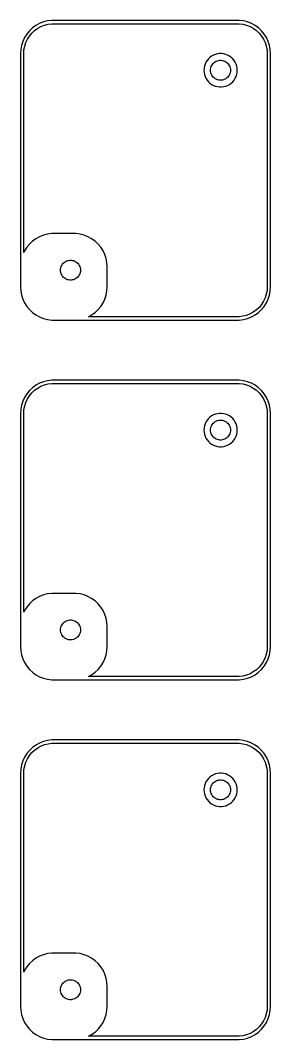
# Model space of a CAD drawing. Header units: metres. Extents: x -19 to 19, y 194 to 454.
# Drawn here: x -18.8 to 18.8, y 301.5 to 454.5 of the extents above; entities that cross this region are included whole.
import ezdxf

# ---------------------------------------------------------------- set-up
doc = ezdxf.new("R2010")
doc.units = ezdxf.units.M

msp = doc.modelspace()

# ---------------------------------------------------------------- linework, layer by layer
for p, q in [((-14.6869, 454.411), (-15.2951, 454.255)), ((-14.0639, 454.49), (-14.6869, 454.411)), ((14.0639, 454.49), (-14.0639, 454.49)), ((14.6869, 454.411), (14.0639, 454.49)), ((15.2951, 454.255), (14.6869, 454.411)), ((-17.3948, 452.923), (-17.7951, 452.439)), ((-16.9371, 453.353), (-17.3948, 452.923)), ((-17.0303, 452.58), (-16.6184, 452.967)), ((-16.4291, 453.722), (-16.9371, 453.353)), ((-16.6184, 452.967), (-16.1612, 453.299)), ((-15.8789, 454.024), (-16.4291, 453.722)), ((-16.1612, 453.299), (-15.666, 453.572)), ((-15.2951, 454.255), (-15.8789, 454.024)), ((-15.666, 453.572), (-15.1406, 453.78)), ((-15.1406, 453.78), (-14.5932, 453.92)), ((-14.5932, 453.92), (-14.0325, 453.991)), ((-14.0325, 453.991), (14.0325, 453.991)), ((14.0325, 453.991), (14.5932, 453.92)), ((14.5932, 453.92), (15.1406, 453.78)), ((15.1406, 453.78), (15.666, 453.572)), ((15.8789, 454.024), (15.2951, 454.255)), ((15.666, 453.572), (16.1612, 453.299)), ((16.4291, 453.722), (15.8789, 454.024)), ((16.1612, 453.299), (16.6184, 452.967)), ((16.9371, 453.353), (16.4291, 453.722)), ((16.6184, 452.967), (17.0303, 452.58)), ((17.3948, 452.923), (16.9371, 453.353)), ((17.7951, 452.439), (17.3948, 452.923)), ((-18.3989, 451.341), (-18.5929, 450.743)), ((-18.1315, 451.909), (-18.3989, 451.341)), ((-17.7951, 452.439), (-18.1315, 451.909)), ((-17.934, 451.157), (-17.6934, 451.668)), ((-17.6934, 451.668), (-17.3906, 452.145)), ((-17.3906, 452.145), (-17.0303, 452.58)), ((17.0303, 452.58), (17.3906, 452.145)), ((17.3906, 452.145), (17.6934, 451.668)), ((17.6934, 451.668), (17.934, 451.157)), ((18.1315, 451.909), (17.7951, 452.439)), ((18.3989, 451.341), (18.1315, 451.909)), ((18.5929, 450.743), (18.3989, 451.341)), ((-18.7106, 450.127), (-18.75, 449.5)), ((-18.5929, 450.743), (-18.7106, 450.127)), ((-18.25, 449.5), (-18.2145, 450.064)), ((-18.2145, 450.064), (-18.1086, 450.619)), ((-18.1086, 450.619), (-17.934, 451.157)), ((17.934, 451.157), (18.1086, 450.619)), ((18.1086, 450.619), (18.2145, 450.064)), ((18.2145, 450.064), (18.25, 449.5)), ((18.7106, 450.127), (18.5929, 450.743)), ((18.75, 449.5), (18.7106, 450.127)), ((-18.75, 449.5), (-18.75, 414.5)), ((-18.25, 419.657), (-18.25, 449.5)), ((9.22745, 448.469), (9.05922, 448.204)), ((9.42757, 448.711), (9.22745, 448.469)), ((9.65643, 448.926), (9.42757, 448.711)), ((9.91043, 449.111), (9.65643, 448.926)), ((10.1855, 449.262), (9.91043, 449.111)), ((10.4774, 449.378), (10.1855, 449.262)), ((10.2939, 448.156), (10.4463, 448.266)), ((10.4463, 448.266), (10.6113, 448.357)), ((10.7815, 449.456), (10.4774, 449.378)), ((10.6113, 448.357), (10.7865, 448.427)), ((11.093, 449.495), (10.7815, 449.456)), ((10.7865, 448.427), (10.9689, 448.473)), ((10.9689, 448.473), (11.1558, 448.497)), ((11.407, 449.495), (11.093, 449.495)), ((11.1558, 448.497), (11.3442, 448.497)), ((11.3442, 448.497), (11.5311, 448.473)), ((11.7184, 449.456), (11.407, 449.495)), ((11.5311, 448.473), (11.7135, 448.427)), ((11.7135, 448.427), (11.8887, 448.357)), ((12.0225, 449.378), (11.7184, 449.456)), ((11.8887, 448.357), (12.0537, 448.266)), ((12.3144, 449.262), (12.0225, 449.378)), ((12.0537, 448.266), (12.2061, 448.156)), ((12.5896, 449.111), (12.3144, 449.262)), ((12.8436, 448.926), (12.5896, 449.111)), ((13.0724, 448.711), (12.8436, 448.926)), ((13.2725, 448.469), (13.0724, 448.711)), ((13.4408, 448.204), (13.2725, 448.469)), ((18.25, 449.5), (18.25, 414.5)), ((18.75, 414.5), (18.75, 449.5)), ((8.7697, 447.313), (8.75, 447)), ((8.75, 447), (8.7697, 446.687)), ((8.82854, 447.622), (8.7697, 447.313)), ((8.92555, 447.92), (8.82854, 447.622)), ((9.05922, 448.204), (8.92555, 447.92)), ((9.75, 447), (9.76183, 447.188)), ((9.76183, 446.812), (9.75, 447)), ((9.76183, 447.188), (9.79712, 447.373)), ((9.79712, 446.627), (9.76183, 446.812)), ((9.79712, 447.373), (9.85533, 447.552)), ((9.85533, 447.552), (9.93553, 447.723)), ((9.93553, 447.723), (10.0365, 447.882)), ((10.0365, 447.882), (10.1565, 448.027)), ((10.1565, 448.027), (10.2939, 448.156)), ((12.2061, 448.156), (12.3434, 448.027)), ((12.3434, 448.027), (12.4635, 447.882)), ((12.4635, 447.882), (12.5645, 447.723)), ((12.5645, 447.723), (12.6447, 447.552)), ((12.6447, 447.552), (12.7029, 447.373)), ((12.7029, 447.373), (12.7382, 447.188)), ((12.7382, 446.812), (12.7029, 446.627)), ((12.7382, 447.188), (12.75, 447)), ((12.75, 447), (12.7382, 446.812)), ((13.5744, 447.92), (13.4408, 448.204)), ((13.6714, 447.622), (13.5744, 447.92)), ((13.7303, 447.313), (13.6714, 447.622)), ((13.75, 447), (13.7303, 447.313)), ((13.7303, 446.687), (13.75, 447)), ((8.7697, 446.687), (8.82854, 446.378)), ((8.82854, 446.378), (8.92555, 446.08)), ((8.92555, 446.08), (9.05922, 445.796)), ((9.05922, 445.796), (9.22745, 445.531)), ((9.22745, 445.531), (9.42757, 445.289)), ((9.42757, 445.289), (9.65643, 445.074)), ((9.85533, 446.448), (9.79712, 446.627)), ((9.93553, 446.277), (9.85533, 446.448)), ((10.0365, 446.118), (9.93553, 446.277)), ((10.1565, 445.973), (10.0365, 446.118)), ((10.2939, 445.844), (10.1565, 445.973)), ((10.4463, 445.734), (10.2939, 445.844)), ((10.6113, 445.643), (10.4463, 445.734)), ((10.7865, 445.573), (10.6113, 445.643)), ((10.9689, 445.527), (10.7865, 445.573)), ((11.1558, 445.503), (10.9689, 445.527)), ((11.3442, 445.503), (11.1558, 445.503)), ((11.5311, 445.527), (11.3442, 445.503)), ((11.7135, 445.573), (11.5311, 445.527)), ((11.8887, 445.643), (11.7135, 445.573)), ((12.0537, 445.734), (11.8887, 445.643)), ((12.2061, 445.844), (12.0537, 445.734)), ((12.3434, 445.973), (12.2061, 445.844)), ((12.4635, 446.118), (12.3434, 445.973)), ((12.5645, 446.277), (12.4635, 446.118)), ((12.6447, 446.448), (12.5645, 446.277)), ((12.7029, 446.627), (12.6447, 446.448)), ((12.8436, 445.074), (13.0724, 445.289)), ((13.0724, 445.289), (13.2725, 445.531)), ((13.2725, 445.531), (13.4408, 445.796)), ((13.4408, 445.796), (13.5744, 446.08)), ((13.5744, 446.08), (13.6714, 446.378)), ((13.6714, 446.378), (13.7303, 446.687)), ((9.65643, 445.074), (9.91043, 444.889)), ((9.91043, 444.889), (10.1855, 444.738)), ((10.1855, 444.738), (10.4774, 444.622)), ((10.4774, 444.622), (10.7815, 444.544)), ((10.7815, 444.544), (11.093, 444.505)), ((11.093, 444.505), (11.407, 444.505)), ((11.407, 444.505), (11.7184, 444.544)), ((11.7184, 444.544), (12.0225, 444.622)), ((12.0225, 444.622), (12.3144, 444.738)), ((12.3144, 444.738), (12.5896, 444.889)), ((12.5896, 444.889), (12.8436, 445.074)), ((-15.2951, 422.255), (-15.8789, 422.024)), ((-14.6869, 422.411), (-15.2951, 422.255)), ((-14.0639, 422.49), (-14.6869, 422.411)), ((-10.436, 422.49), (-14.0639, 422.49)), ((-9.81308, 422.411), (-10.436, 422.49)), ((-9.20491, 422.255), (-9.81308, 422.411)), ((-8.62109, 422.024), (-9.20491, 422.255)), ((-17.3948, 420.923), (-17.7951, 420.439)), ((-16.9371, 421.353), (-17.3948, 420.923)), ((-16.4291, 421.722), (-16.9371, 421.353)), ((-15.8789, 422.024), (-16.4291, 421.722)), ((-8.07086, 421.722), (-8.62109, 422.024)), ((-7.56287, 421.353), (-8.07086, 421.722)), ((-7.10515, 420.923), (-7.56287, 421.353)), ((-6.70491, 420.439), (-7.10515, 420.923)), ((-18.1315, 419.909), (-18.25, 419.657)), ((-17.7951, 420.439), (-18.1315, 419.909)), ((-6.36845, 419.909), (-6.70491, 420.439)), ((-6.1011, 419.341), (-6.36845, 419.909)), ((-5.90707, 418.743), (-6.1011, 419.341)), ((-12.6447, 417.552), (-12.5645, 417.723)), ((-12.5645, 417.723), (-12.4635, 417.882)), ((-12.4635, 417.882), (-12.3434, 418.027)), ((-12.3434, 418.027), (-12.2061, 418.156)), ((-12.2061, 418.156), (-12.0537, 418.266)), ((-12.0537, 418.266), (-11.8887, 418.357)), ((-11.8887, 418.357), (-11.7135, 418.427)), ((-11.7135, 418.427), (-11.5311, 418.473)), ((-11.5311, 418.473), (-11.3442, 418.497)), ((-11.3442, 418.497), (-11.1558, 418.497)), ((-11.1558, 418.497), (-10.9689, 418.473)), ((-10.9689, 418.473), (-10.7865, 418.427)), ((-10.7865, 418.427), (-10.6113, 418.357)), ((-10.6113, 418.357), (-10.4463, 418.266)), ((-10.4463, 418.266), (-10.2939, 418.156)), ((-10.2939, 418.156), (-10.1565, 418.027)), ((-10.1565, 418.027), (-10.0365, 417.882)), ((-10.0365, 417.882), (-9.93553, 417.723)), ((-9.93553, 417.723), (-9.85533, 417.552)), ((-5.78941, 418.127), (-5.90707, 418.743)), ((-5.75, 417.5), (-5.78941, 418.127)), ((-12.75, 417), (-12.7382, 417.188)), ((-12.7382, 416.812), (-12.75, 417)), ((-12.7382, 417.188), (-12.7029, 417.373)), ((-12.7029, 416.627), (-12.7382, 416.812)), ((-12.7029, 417.373), (-12.6447, 417.552)), ((-12.6447, 416.448), (-12.7029, 416.627)), ((-12.5645, 416.277), (-12.6447, 416.448)), ((-12.4635, 416.118), (-12.5645, 416.277)), ((-12.3434, 415.973), (-12.4635, 416.118)), ((-10.0365, 416.118), (-10.1565, 415.973)), ((-9.93553, 416.277), (-10.0365, 416.118)), ((-9.85533, 416.448), (-9.93553, 416.277)), ((-9.85533, 417.552), (-9.79712, 417.373)), ((-9.79712, 416.627), (-9.85533, 416.448)), ((-9.79712, 417.373), (-9.76183, 417.188)), ((-9.76183, 416.812), (-9.79712, 416.627)), ((-9.76183, 417.188), (-9.75, 417)), ((-9.75, 417), (-9.76183, 416.812)), ((-5.75, 414.5), (-5.75, 417.5)), ((-12.2061, 415.844), (-12.3434, 415.973)), ((-12.0537, 415.734), (-12.2061, 415.844)), ((-11.8887, 415.643), (-12.0537, 415.734)), ((-11.7135, 415.573), (-11.8887, 415.643)), ((-11.5311, 415.527), (-11.7135, 415.573)), ((-11.3442, 415.503), (-11.5311, 415.527)), ((-11.1558, 415.503), (-11.3442, 415.503)), ((-10.9689, 415.527), (-11.1558, 415.503)), ((-10.7865, 415.573), (-10.9689, 415.527)), ((-10.6113, 415.643), (-10.7865, 415.573)), ((-10.4463, 415.734), (-10.6113, 415.643)), ((-10.2939, 415.844), (-10.4463, 415.734)), ((-10.1565, 415.973), (-10.2939, 415.844)), ((-18.75, 414.5), (-18.7106, 413.873)), ((-18.7106, 413.873), (-18.5929, 413.257)), ((-18.5929, 413.257), (-18.3989, 412.659)), ((-6.1011, 412.659), (-5.90707, 413.257)), ((-5.90707, 413.257), (-5.78941, 413.873)), ((-5.78941, 413.873), (-5.75, 414.5)), ((18.1086, 413.381), (17.934, 412.843)), ((18.2145, 413.936), (18.1086, 413.381)), ((18.25, 414.5), (18.2145, 413.936)), ((18.3989, 412.659), (18.5929, 413.257)), ((18.5929, 413.257), (18.7106, 413.873)), ((18.7106, 413.873), (18.75, 414.5)), ((-18.3989, 412.659), (-18.1315, 412.091)), ((-18.1315, 412.091), (-17.7951, 411.561)), ((-17.7951, 411.561), (-17.3948, 411.077)), ((-7.10515, 411.077), (-6.70491, 411.561)), ((-6.70491, 411.561), (-6.36845, 412.091)), ((-6.36845, 412.091), (-6.1011, 412.659)), ((17.3906, 411.855), (17.0303, 411.42)), ((17.6934, 412.332), (17.3906, 411.855)), ((17.3948, 411.077), (17.7951, 411.561)), ((17.934, 412.843), (17.6934, 412.332)), ((17.7951, 411.561), (18.1315, 412.091)), ((18.1315, 412.091), (18.3989, 412.659)), ((-17.3948, 411.077), (-16.9371, 410.647)), ((-16.9371, 410.647), (-16.4291, 410.278)), ((-16.4291, 410.278), (-15.8789, 409.976)), ((-8.56104, 410.009), (-8.07086, 410.278)), ((14.0325, 410.009), (-8.56104, 410.009)), ((-8.07086, 410.278), (-7.56287, 410.647)), ((-7.56287, 410.647), (-7.10515, 411.077)), ((14.5932, 410.08), (14.0325, 410.009)), ((15.1406, 410.22), (14.5932, 410.08)), ((15.666, 410.428), (15.1406, 410.22)), ((16.1612, 410.701), (15.666, 410.428)), ((15.8789, 409.976), (16.4291, 410.278)), ((16.6184, 411.033), (16.1612, 410.701)), ((16.4291, 410.278), (16.9371, 410.647)), ((17.0303, 411.42), (16.6184, 411.033)), ((16.9371, 410.647), (17.3948, 411.077)), ((-15.8789, 409.976), (-15.2951, 409.745)), ((-15.2951, 409.745), (-14.6869, 409.589)), ((-14.6869, 409.589), (-14.0639, 409.51)), ((-14.0639, 409.51), (14.0639, 409.51)), ((14.0639, 409.51), (14.6869, 409.589)), ((14.6869, 409.589), (15.2951, 409.745)), ((15.2951, 409.745), (15.8789, 409.976)), ((-16.9371, 399.353), (-17.3948, 398.923)), ((-16.4291, 399.722), (-16.9371, 399.353)), ((-16.6184, 398.967), (-16.1612, 399.299)), ((-15.8789, 400.024), (-16.4291, 399.722)), ((-16.1612, 399.299), (-15.666, 399.572)), ((-15.2951, 400.255), (-15.8789, 400.024)), ((-15.666, 399.572), (-15.1406, 399.78)), ((-14.6869, 400.411), (-15.2951, 400.255)), ((-15.1406, 399.78), (-14.5932, 399.92)), ((-14.0639, 400.49), (-14.6869, 400.411)), ((-14.5932, 399.92), (-14.0325, 399.991)), ((14.0639, 400.49), (-14.0639, 400.49)), ((-14.0325, 399.991), (14.0325, 399.991)), ((14.0325, 399.991), (14.5932, 399.92)), ((14.6869, 400.411), (14.0639, 400.49)), ((14.5932, 399.92), (15.1406, 399.78)), ((15.2951, 400.255), (14.6869, 400.411)), ((15.1406, 399.78), (15.666, 399.572)), ((15.8789, 400.024), (15.2951, 400.255)), ((15.666, 399.572), (16.1612, 399.299)), ((16.4291, 399.722), (15.8789, 400.024)), ((16.1612, 399.299), (16.6184, 398.967)), ((16.9371, 399.353), (16.4291, 399.722)), ((17.3948, 398.923), (16.9371, 399.353)), ((-18.1315, 397.909), (-18.3989, 397.341)), ((-17.7951, 398.439), (-18.1315, 397.909)), ((-17.3948, 398.923), (-17.7951, 398.439)), ((-17.6934, 397.668), (-17.3906, 398.145)), ((-17.3906, 398.145), (-17.0303, 398.58)), ((-17.0303, 398.58), (-16.6184, 398.967)), ((16.6184, 398.967), (17.0303, 398.58)), ((17.0303, 398.58), (17.3906, 398.145)), ((17.3906, 398.145), (17.6934, 397.668)), ((17.7951, 398.439), (17.3948, 398.923)), ((18.1315, 397.909), (17.7951, 398.439)), ((18.3989, 397.341), (18.1315, 397.909)), ((-18.5929, 396.743), (-18.7106, 396.127)), ((-18.3989, 397.341), (-18.5929, 396.743)), ((-18.2145, 396.064), (-18.1086, 396.619)), ((-18.1086, 396.619), (-17.934, 397.157)), ((-17.934, 397.157), (-17.6934, 397.668)), ((17.6934, 397.668), (17.934, 397.157)), ((17.934, 397.157), (18.1086, 396.619)), ((18.1086, 396.619), (18.2145, 396.064)), ((18.5929, 396.743), (18.3989, 397.341)), ((18.7106, 396.127), (18.5929, 396.743)), ((-18.7106, 396.127), (-18.75, 395.5)), ((-18.75, 395.5), (-18.75, 360.5)), ((-18.25, 395.5), (-18.2145, 396.064)), ((-18.25, 365.657), (-18.25, 395.5)), ((9.42757, 394.711), (9.22745, 394.469)), ((9.65643, 394.926), (9.42757, 394.711)), ((9.91043, 395.111), (9.65643, 394.926)), ((10.1855, 395.262), (9.91043, 395.111)), ((10.4774, 395.378), (10.1855, 395.262)), ((10.7815, 395.456), (10.4774, 395.378)), ((11.093, 395.495), (10.7815, 395.456)), ((11.407, 395.495), (11.093, 395.495)), ((11.7184, 395.456), (11.407, 395.495)), ((12.0225, 395.378), (11.7184, 395.456)), ((12.3144, 395.262), (12.0225, 395.378)), ((12.5896, 395.111), (12.3144, 395.262)), ((12.8436, 394.926), (12.5896, 395.111)), ((13.0724, 394.711), (12.8436, 394.926)), ((13.2725, 394.469), (13.0724, 394.711)), ((18.2145, 396.064), (18.25, 395.5)), ((18.25, 395.5), (18.25, 360.5)), ((18.75, 395.5), (18.7106, 396.127)), ((18.75, 360.5), (18.75, 395.5)), ((8.7697, 393.313), (8.75, 393)), ((8.82854, 393.622), (8.7697, 393.313)), ((8.92555, 393.92), (8.82854, 393.622)), ((9.05922, 394.204), (8.92555, 393.92)), ((9.22745, 394.469), (9.05922, 394.204)), ((9.75, 393), (9.76183, 393.188)), ((9.76183, 393.188), (9.79712, 393.373)), ((9.79712, 393.373), (9.85533, 393.552)), ((9.85533, 393.552), (9.93553, 393.723)), ((9.93553, 393.723), (10.0365, 393.882)), ((10.0365, 393.882), (10.1565, 394.027)), ((10.1565, 394.027), (10.2939, 394.156)), ((10.2939, 394.156), (10.4463, 394.266)), ((10.4463, 394.266), (10.6113, 394.357)), ((10.6113, 394.357), (10.7865, 394.427)), ((10.7865, 394.427), (10.9689, 394.473)), ((10.9689, 394.473), (11.1558, 394.497)), ((11.1558, 394.497), (11.3442, 394.497)), ((11.3442, 394.497), (11.5311, 394.473)), ((11.5311, 394.473), (11.7135, 394.427)), ((11.7135, 394.427), (11.8887, 394.357)), ((11.8887, 394.357), (12.0537, 394.266)), ((12.0537, 394.266), (12.2061, 394.156)), ((12.2061, 394.156), (12.3434, 394.027)), ((12.3434, 394.027), (12.4635, 393.882)), ((12.4635, 393.882), (12.5645, 393.723)), ((12.5645, 393.723), (12.6447, 393.552)), ((12.6447, 393.552), (12.7029, 393.373)), ((12.7029, 393.373), (12.7382, 393.188)), ((12.7382, 393.188), (12.75, 393)), ((13.4408, 394.204), (13.2725, 394.469)), ((13.5744, 393.92), (13.4408, 394.204)), ((13.6714, 393.622), (13.5744, 393.92)), ((13.7303, 393.313), (13.6714, 393.622)), ((13.75, 393), (13.7303, 393.313)), ((8.75, 393), (8.7697, 392.687)), ((8.7697, 392.687), (8.82854, 392.378)), ((8.82854, 392.378), (8.92555, 392.08)), ((8.92555, 392.08), (9.05922, 391.796)), ((9.05922, 391.796), (9.22745, 391.531)), ((9.76183, 392.812), (9.75, 393)), ((9.79712, 392.627), (9.76183, 392.812)), ((9.85533, 392.448), (9.79712, 392.627)), ((9.93553, 392.277), (9.85533, 392.448)), ((10.0365, 392.118), (9.93553, 392.277)), ((10.1565, 391.973), (10.0365, 392.118)), ((10.2939, 391.844), (10.1565, 391.973)), ((10.4463, 391.734), (10.2939, 391.844)), ((10.6113, 391.643), (10.4463, 391.734)), ((10.7865, 391.573), (10.6113, 391.643)), ((11.8887, 391.643), (11.7135, 391.573)), ((12.0537, 391.734), (11.8887, 391.643)), ((12.2061, 391.844), (12.0537, 391.734)), ((12.3434, 391.973), (12.2061, 391.844)), ((12.4635, 392.118), (12.3434, 391.973)), ((12.5645, 392.277), (12.4635, 392.118)), ((12.6447, 392.448), (12.5645, 392.277)), ((12.7029, 392.627), (12.6447, 392.448)), ((12.7382, 392.812), (12.7029, 392.627)), ((12.75, 393), (12.7382, 392.812)), ((13.2725, 391.531), (13.4408, 391.796)), ((13.4408, 391.796), (13.5744, 392.08)), ((13.5744, 392.08), (13.6714, 392.378)), ((13.6714, 392.378), (13.7303, 392.687)), ((13.7303, 392.687), (13.75, 393)), ((9.22745, 391.531), (9.42757, 391.289)), ((9.42757, 391.289), (9.65643, 391.074)), ((9.65643, 391.074), (9.91043, 390.889)), ((9.91043, 390.889), (10.1855, 390.738)), ((10.1855, 390.738), (10.4774, 390.622)), ((10.4774, 390.622), (10.7815, 390.544)), ((10.7815, 390.544), (11.093, 390.505)), ((10.9689, 391.527), (10.7865, 391.573)), ((11.1558, 391.503), (10.9689, 391.527)), ((11.093, 390.505), (11.407, 390.505)), ((11.3442, 391.503), (11.1558, 391.503)), ((11.5311, 391.527), (11.3442, 391.503)), ((11.407, 390.505), (11.7184, 390.544)), ((11.7135, 391.573), (11.5311, 391.527)), ((11.7184, 390.544), (12.0225, 390.622)), ((12.0225, 390.622), (12.3144, 390.738)), ((12.3144, 390.738), (12.5896, 390.889)), ((12.5896, 390.889), (12.8436, 391.074)), ((12.8436, 391.074), (13.0724, 391.289)), ((13.0724, 391.289), (13.2725, 391.531)), ((-16.9371, 367.353), (-17.3948, 366.923)), ((-16.4291, 367.722), (-16.9371, 367.353)), ((-15.8789, 368.024), (-16.4291, 367.722)), ((-15.2951, 368.255), (-15.8789, 368.024)), ((-14.6869, 368.411), (-15.2951, 368.255)), ((-14.0639, 368.49), (-14.6869, 368.411)), ((-10.436, 368.49), (-14.0639, 368.49)), ((-9.81308, 368.411), (-10.436, 368.49)), ((-9.20491, 368.255), (-9.81308, 368.411)), ((-8.62109, 368.024), (-9.20491, 368.255)), ((-8.07086, 367.722), (-8.62109, 368.024)), ((-7.56287, 367.353), (-8.07086, 367.722)), ((-7.10515, 366.923), (-7.56287, 367.353)), ((-18.1315, 365.909), (-18.25, 365.657)), ((-17.7951, 366.439), (-18.1315, 365.909)), ((-17.3948, 366.923), (-17.7951, 366.439)), ((-6.70491, 366.439), (-7.10515, 366.923)), ((-6.36845, 365.909), (-6.70491, 366.439)), ((-6.1011, 365.341), (-6.36845, 365.909)), ((-12.3434, 364.027), (-12.2061, 364.156)), ((-12.2061, 364.156), (-12.0537, 364.266)), ((-12.0537, 364.266), (-11.8887, 364.357)), ((-11.8887, 364.357), (-11.7135, 364.427)), ((-11.7135, 364.427), (-11.5311, 364.473)), ((-11.5311, 364.473), (-11.3442, 364.497)), ((-11.3442, 364.497), (-11.1558, 364.497)), ((-11.1558, 364.497), (-10.9689, 364.473)), ((-10.9689, 364.473), (-10.7865, 364.427)), ((-10.7865, 364.427), (-10.6113, 364.357)), ((-10.6113, 364.357), (-10.4463, 364.266)), ((-10.4463, 364.266), (-10.2939, 364.156)), ((-10.2939, 364.156), (-10.1565, 364.027)), ((-5.90707, 364.743), (-6.1011, 365.341)), ((-5.78941, 364.127), (-5.90707, 364.743)), ((-5.75, 363.5), (-5.78941, 364.127)), ((-12.75, 363), (-12.7382, 363.188)), ((-12.7382, 362.812), (-12.75, 363)), ((-12.7382, 363.188), (-12.7029, 363.373)), ((-12.7029, 362.627), (-12.7382, 362.812)), ((-12.7029, 363.373), (-12.6447, 363.552)), ((-12.6447, 362.448), (-12.7029, 362.627)), ((-12.6447, 363.552), (-12.5645, 363.723)), ((-12.5645, 363.723), (-12.4635, 363.882)), ((-12.4635, 363.882), (-12.3434, 364.027)), ((-10.1565, 364.027), (-10.0365, 363.882)), ((-10.0365, 363.882), (-9.93553, 363.723)), ((-9.93553, 363.723), (-9.85533, 363.552)), ((-9.85533, 363.552), (-9.79712, 363.373)), ((-9.79712, 362.627), (-9.85533, 362.448)), ((-9.79712, 363.373), (-9.76183, 363.188)), ((-9.76183, 362.812), (-9.79712, 362.627)), ((-9.76183, 363.188), (-9.75, 363)), ((-9.75, 363), (-9.76183, 362.812)), ((-5.75, 360.5), (-5.75, 363.5)), ((-12.5645, 362.277), (-12.6447, 362.448)), ((-12.4635, 362.118), (-12.5645, 362.277)), ((-12.3434, 361.973), (-12.4635, 362.118)), ((-12.2061, 361.844), (-12.3434, 361.973)), ((-12.0537, 361.734), (-12.2061, 361.844)), ((-11.8887, 361.643), (-12.0537, 361.734)), ((-11.7135, 361.573), (-11.8887, 361.643)), ((-11.5311, 361.527), (-11.7135, 361.573)), ((-11.3442, 361.503), (-11.5311, 361.527)), ((-11.1558, 361.503), (-11.3442, 361.503)), ((-10.9689, 361.527), (-11.1558, 361.503)), ((-10.7865, 361.573), (-10.9689, 361.527)), ((-10.6113, 361.643), (-10.7865, 361.573)), ((-10.4463, 361.734), (-10.6113, 361.643)), ((-10.2939, 361.844), (-10.4463, 361.734)), ((-10.1565, 361.973), (-10.2939, 361.844)), ((-10.0365, 362.118), (-10.1565, 361.973)), ((-9.93553, 362.277), (-10.0365, 362.118)), ((-9.85533, 362.448), (-9.93553, 362.277)), ((-18.75, 360.5), (-18.7106, 359.873)), ((-18.7106, 359.873), (-18.5929, 359.257)), ((-5.90707, 359.257), (-5.78941, 359.873)), ((-5.78941, 359.873), (-5.75, 360.5)), ((18.2145, 359.936), (18.1086, 359.381)), ((18.25, 360.5), (18.2145, 359.936)), ((18.5929, 359.257), (18.7106, 359.873)), ((18.7106, 359.873), (18.75, 360.5)), ((-18.5929, 359.257), (-18.3989, 358.659)), ((-18.3989, 358.659), (-18.1315, 358.091)), ((-18.1315, 358.091), (-17.7951, 357.561)), ((-6.70491, 357.561), (-6.36845, 358.091)), ((-6.36845, 358.091), (-6.1011, 358.659)), ((-6.1011, 358.659), (-5.90707, 359.257)), ((17.6934, 358.332), (17.3906, 357.855)), ((17.934, 358.843), (17.6934, 358.332)), ((17.7951, 357.561), (18.1315, 358.091)), ((18.1086, 359.381), (17.934, 358.843)), ((18.1315, 358.091), (18.3989, 358.659)), ((18.3989, 358.659), (18.5929, 359.257)), ((-17.7951, 357.561), (-17.3948, 357.077)), ((-17.3948, 357.077), (-16.9371, 356.647)), ((-16.9371, 356.647), (-16.4291, 356.278)), ((-8.07086, 356.278), (-7.56287, 356.647)), ((-7.56287, 356.647), (-7.10515, 357.077)), ((-7.10515, 357.077), (-6.70491, 357.561)), ((16.1612, 356.701), (15.666, 356.428)), ((16.6184, 357.033), (16.1612, 356.701)), ((16.4291, 356.278), (16.9371, 356.647)), ((17.0303, 357.42), (16.6184, 357.033)), ((16.9371, 356.647), (17.3948, 357.077)), ((17.3906, 357.855), (17.0303, 357.42)), ((17.3948, 357.077), (17.7951, 357.561)), ((-16.4291, 356.278), (-15.8789, 355.976)), ((-15.8789, 355.976), (-15.2951, 355.745)), ((-15.2951, 355.745), (-14.6869, 355.589)), ((-14.6869, 355.589), (-14.0639, 355.51)), ((-14.0639, 355.51), (14.0639, 355.51)), ((-8.56104, 356.009), (-8.07086, 356.278)), ((14.0325, 356.009), (-8.56104, 356.009)), ((14.5932, 356.08), (14.0325, 356.009)), ((14.0639, 355.51), (14.6869, 355.589)), ((15.1406, 356.22), (14.5932, 356.08)), ((14.6869, 355.589), (15.2951, 355.745)), ((15.666, 356.428), (15.1406, 356.22)), ((15.2951, 355.745), (15.8789, 355.976)), ((15.8789, 355.976), (16.4291, 356.278)), ((-15.8789, 346.024), (-16.4291, 345.722)), ((-15.2951, 346.255), (-15.8789, 346.024)), ((-15.666, 345.572), (-15.1406, 345.78)), ((-14.6869, 346.411), (-15.2951, 346.255)), ((-15.1406, 345.78), (-14.5932, 345.92)), ((-14.0639, 346.49), (-14.6869, 346.411)), ((-14.5932, 345.92), (-14.0325, 345.991)), ((14.0639, 346.49), (-14.0639, 346.49)), ((-14.0325, 345.991), (14.0325, 345.991)), ((14.0325, 345.991), (14.5932, 345.92)), ((14.6869, 346.411), (14.0639, 346.49)), ((14.5932, 345.92), (15.1406, 345.78)), ((15.2951, 346.255), (14.6869, 346.411)), ((15.1406, 345.78), (15.666, 345.572)), ((15.8789, 346.024), (15.2951, 346.255)), ((16.4291, 345.722), (15.8789, 346.024)), ((-17.7951, 344.439), (-18.1315, 343.909)), ((-17.3948, 344.923), (-17.7951, 344.439)), ((-16.9371, 345.353), (-17.3948, 344.923)), ((-17.3906, 344.145), (-17.0303, 344.58)), ((-17.0303, 344.58), (-16.6184, 344.967)), ((-16.4291, 345.722), (-16.9371, 345.353)), ((-16.6184, 344.967), (-16.1612, 345.299)), ((-16.1612, 345.299), (-15.666, 345.572)), ((15.666, 345.572), (16.1612, 345.299)), ((16.1612, 345.299), (16.6184, 344.967)), ((16.9371, 345.353), (16.4291, 345.722)), ((16.6184, 344.967), (17.0303, 344.58)), ((17.3948, 344.923), (16.9371, 345.353)), ((17.0303, 344.58), (17.3906, 344.145)), ((17.7951, 344.439), (17.3948, 344.923)), ((18.1315, 343.909), (17.7951, 344.439)), ((-18.5929, 342.743), (-18.7106, 342.127)), ((-18.3989, 343.341), (-18.5929, 342.743)), ((-18.1315, 343.909), (-18.3989, 343.341)), ((-18.1086, 342.619), (-17.934, 343.157)), ((-17.934, 343.157), (-17.6934, 343.668)), ((-17.6934, 343.668), (-17.3906, 344.145)), ((17.3906, 344.145), (17.6934, 343.668)), ((17.6934, 343.668), (17.934, 343.157)), ((17.934, 343.157), (18.1086, 342.619)), ((18.3989, 343.341), (18.1315, 343.909)), ((18.5929, 342.743), (18.3989, 343.341)), ((18.7106, 342.127), (18.5929, 342.743)), ((-18.7106, 342.127), (-18.75, 341.5)), ((-18.75, 341.5), (-18.75, 306.5)), ((-18.25, 341.5), (-18.2145, 342.064)), ((-18.25, 311.657), (-18.25, 341.5)), ((-18.2145, 342.064), (-18.1086, 342.619)), ((10.1855, 341.262), (9.91043, 341.111)), ((10.4774, 341.378), (10.1855, 341.262)), ((10.7815, 341.456), (10.4774, 341.378)), ((11.093, 341.495), (10.7815, 341.456)), ((11.407, 341.495), (11.093, 341.495)), ((11.7184, 341.456), (11.407, 341.495)), ((12.0225, 341.378), (11.7184, 341.456)), ((12.3144, 341.262), (12.0225, 341.378)), ((12.5896, 341.111), (12.3144, 341.262)), ((18.1086, 342.619), (18.2145, 342.064)), ((18.2145, 342.064), (18.25, 341.5)), ((18.25, 341.5), (18.25, 306.5)), ((18.75, 341.5), (18.7106, 342.127)), ((18.75, 306.5), (18.75, 341.5)), ((8.82854, 339.622), (8.7697, 339.313)), ((8.92555, 339.92), (8.82854, 339.622)), ((9.05922, 340.204), (8.92555, 339.92)), ((9.22745, 340.469), (9.05922, 340.204)), ((9.42757, 340.711), (9.22745, 340.469)), ((9.65643, 340.926), (9.42757, 340.711)), ((9.91043, 341.111), (9.65643, 340.926)), ((9.85533, 339.552), (9.93553, 339.723)), ((9.93553, 339.723), (10.0365, 339.882)), ((10.0365, 339.882), (10.1565, 340.027)), ((10.1565, 340.027), (10.2939, 340.156)), ((10.2939, 340.156), (10.4463, 340.266)), ((10.4463, 340.266), (10.6113, 340.357)), ((10.6113, 340.357), (10.7865, 340.427)), ((10.7865, 340.427), (10.9689, 340.473)), ((10.9689, 340.473), (11.1558, 340.497)), ((11.1558, 340.497), (11.3442, 340.497)), ((11.3442, 340.497), (11.5311, 340.473)), ((11.5311, 340.473), (11.7135, 340.427)), ((11.7135, 340.427), (11.8887, 340.357)), ((11.8887, 340.357), (12.0537, 340.266)), ((12.0537, 340.266), (12.2061, 340.156)), ((12.2061, 340.156), (12.3434, 340.027)), ((12.3434, 340.027), (12.4635, 339.882)), ((12.4635, 339.882), (12.5645, 339.723)), ((12.5645, 339.723), (12.6447, 339.552)), ((12.8436, 340.926), (12.5896, 341.111)), ((13.0724, 340.711), (12.8436, 340.926)), ((13.2725, 340.469), (13.0724, 340.711)), ((13.4408, 340.204), (13.2725, 340.469)), ((13.5744, 339.92), (13.4408, 340.204)), ((13.6714, 339.622), (13.5744, 339.92)), ((13.7303, 339.313), (13.6714, 339.622)), ((8.7697, 339.313), (8.75, 339)), ((8.75, 339), (8.7697, 338.687)), ((8.7697, 338.687), (8.82854, 338.378)), ((8.82854, 338.378), (8.92555, 338.08)), ((9.75, 339), (9.76183, 339.188)), ((9.76183, 338.812), (9.75, 339)), ((9.76183, 339.188), (9.79712, 339.373)), ((9.79712, 338.627), (9.76183, 338.812)), ((9.79712, 339.373), (9.85533, 339.552)), ((9.85533, 338.448), (9.79712, 338.627)), ((9.93553, 338.277), (9.85533, 338.448)), ((10.0365, 338.118), (9.93553, 338.277)), ((10.1565, 337.973), (10.0365, 338.118)), ((12.4635, 338.118), (12.3434, 337.973)), ((12.5645, 338.277), (12.4635, 338.118)), ((12.6447, 338.448), (12.5645, 338.277)), ((12.6447, 339.552), (12.7029, 339.373)), ((12.7029, 338.627), (12.6447, 338.448)), ((12.7029, 339.373), (12.7382, 339.188)), ((12.7382, 338.812), (12.7029, 338.627)), ((12.7382, 339.188), (12.75, 339)), ((12.75, 339), (12.7382, 338.812)), ((13.5744, 338.08), (13.6714, 338.378)), ((13.6714, 338.378), (13.7303, 338.687)), ((13.75, 339), (13.7303, 339.313)), ((13.7303, 338.687), (13.75, 339)), ((8.92555, 338.08), (9.05922, 337.796)), ((9.05922, 337.796), (9.22745, 337.531)), ((9.22745, 337.531), (9.42757, 337.289)), ((9.42757, 337.289), (9.65643, 337.074)), ((9.65643, 337.074), (9.91043, 336.889)), ((9.91043, 336.889), (10.1855, 336.738)), ((10.2939, 337.844), (10.1565, 337.973)), ((10.1855, 336.738), (10.4774, 336.622)), ((10.4463, 337.734), (10.2939, 337.844)), ((10.6113, 337.643), (10.4463, 337.734)), ((10.4774, 336.622), (10.7815, 336.544)), ((10.7865, 337.573), (10.6113, 337.643)), ((10.9689, 337.527), (10.7865, 337.573)), ((11.1558, 337.503), (10.9689, 337.527)), ((11.3442, 337.503), (11.1558, 337.503)), ((11.5311, 337.527), (11.3442, 337.503)), ((11.7135, 337.573), (11.5311, 337.527)), ((11.8887, 337.643), (11.7135, 337.573)), ((11.7184, 336.544), (12.0225, 336.622)), ((12.0537, 337.734), (11.8887, 337.643)), ((12.0225, 336.622), (12.3144, 336.738)), ((12.2061, 337.844), (12.0537, 337.734)), ((12.3434, 337.973), (12.2061, 337.844)), ((12.3144, 336.738), (12.5896, 336.889)), ((12.5896, 336.889), (12.8436, 337.074)), ((12.8436, 337.074), (13.0724, 337.289)), ((13.0724, 337.289), (13.2725, 337.531)), ((13.2725, 337.531), (13.4408, 337.796)), ((13.4408, 337.796), (13.5744, 338.08)), ((10.7815, 336.544), (11.093, 336.505)), ((11.093, 336.505), (11.407, 336.505)), ((11.407, 336.505), (11.7184, 336.544)), ((-16.4291, 313.722), (-16.9371, 313.353)), ((-15.8789, 314.024), (-16.4291, 313.722)), ((-15.2951, 314.255), (-15.8789, 314.024)), ((-14.6869, 314.411), (-15.2951, 314.255)), ((-14.0639, 314.49), (-14.6869, 314.411)), ((-10.436, 314.49), (-14.0639, 314.49)), ((-9.81308, 314.411), (-10.436, 314.49)), ((-9.20491, 314.255), (-9.81308, 314.411)), ((-8.62109, 314.024), (-9.20491, 314.255)), ((-8.07086, 313.722), (-8.62109, 314.024)), ((-7.56287, 313.353), (-8.07086, 313.722)), ((-17.7951, 312.439), (-18.1315, 311.909)), ((-17.3948, 312.923), (-17.7951, 312.439)), ((-16.9371, 313.353), (-17.3948, 312.923)), ((-7.10515, 312.923), (-7.56287, 313.353)), ((-6.70491, 312.439), (-7.10515, 312.923)), ((-6.36845, 311.909), (-6.70491, 312.439)), ((-18.1315, 311.909), (-18.25, 311.657)), ((-6.1011, 311.341), (-6.36845, 311.909)), ((-5.90707, 310.743), (-6.1011, 311.341)), ((-5.78941, 310.127), (-5.90707, 310.743)), ((-12.75, 309), (-12.7382, 309.188)), ((-12.7382, 309.188), (-12.7029, 309.373)), ((-12.7029, 309.373), (-12.6447, 309.552)), ((-12.6447, 309.552), (-12.5645, 309.723)), ((-12.5645, 309.723), (-12.4635, 309.882)), ((-12.4635, 309.882), (-12.3434, 310.027)), ((-12.3434, 310.027), (-12.2061, 310.156)), ((-12.2061, 310.156), (-12.0537, 310.266)), ((-12.0537, 310.266), (-11.8887, 310.357)), ((-11.8887, 310.357), (-11.7135, 310.427)), ((-11.7135, 310.427), (-11.5311, 310.473)), ((-11.5311, 310.473), (-11.3442, 310.497)), ((-11.3442, 310.497), (-11.1558, 310.497)), ((-11.1558, 310.497), (-10.9689, 310.473)), ((-10.9689, 310.473), (-10.7865, 310.427)), ((-10.7865, 310.427), (-10.6113, 310.357)), ((-10.6113, 310.357), (-10.4463, 310.266)), ((-10.4463, 310.266), (-10.2939, 310.156)), ((-10.2939, 310.156), (-10.1565, 310.027)), ((-10.1565, 310.027), (-10.0365, 309.882)), ((-10.0365, 309.882), (-9.93553, 309.723)), ((-9.93553, 309.723), (-9.85533, 309.552)), ((-9.85533, 309.552), (-9.79712, 309.373)), ((-9.79712, 309.373), (-9.76183, 309.188)), ((-9.76183, 309.188), (-9.75, 309)), ((-5.75, 309.5), (-5.78941, 310.127)), ((-5.75, 306.5), (-5.75, 309.5)), ((-12.7382, 308.812), (-12.75, 309)), ((-12.7029, 308.627), (-12.7382, 308.812)), ((-12.6447, 308.448), (-12.7029, 308.627)), ((-12.5645, 308.277), (-12.6447, 308.448)), ((-12.4635, 308.118), (-12.5645, 308.277)), ((-12.3434, 307.973), (-12.4635, 308.118)), ((-12.2061, 307.844), (-12.3434, 307.973)), ((-12.0537, 307.734), (-12.2061, 307.844)), ((-11.8887, 307.643), (-12.0537, 307.734)), ((-11.7135, 307.573), (-11.8887, 307.643)), ((-11.5311, 307.527), (-11.7135, 307.573)), ((-11.3442, 307.503), (-11.5311, 307.527)), ((-11.1558, 307.503), (-11.3442, 307.503)), ((-10.9689, 307.527), (-11.1558, 307.503)), ((-10.7865, 307.573), (-10.9689, 307.527)), ((-10.6113, 307.643), (-10.7865, 307.573)), ((-10.4463, 307.734), (-10.6113, 307.643)), ((-10.2939, 307.844), (-10.4463, 307.734)), ((-10.1565, 307.973), (-10.2939, 307.844)), ((-10.0365, 308.118), (-10.1565, 307.973)), ((-9.93553, 308.277), (-10.0365, 308.118)), ((-9.85533, 308.448), (-9.93553, 308.277)), ((-9.79712, 308.627), (-9.85533, 308.448)), ((-9.76183, 308.812), (-9.79712, 308.627)), ((-9.75, 309), (-9.76183, 308.812)), ((-18.75, 306.5), (-18.7106, 305.873)), ((-5.78941, 305.873), (-5.75, 306.5)), ((18.25, 306.5), (18.2145, 305.936)), ((18.7106, 305.873), (18.75, 306.5)), ((-18.7106, 305.873), (-18.5929, 305.257)), ((-18.5929, 305.257), (-18.3989, 304.659)), ((-18.3989, 304.659), (-18.1315, 304.091)), ((-6.36845, 304.091), (-6.1011, 304.659)), ((-6.1011, 304.659), (-5.90707, 305.257)), ((-5.90707, 305.257), (-5.78941, 305.873)), ((17.934, 304.843), (17.6934, 304.332)), ((18.1086, 305.381), (17.934, 304.843)), ((18.2145, 305.936), (18.1086, 305.381)), ((18.1315, 304.091), (18.3989, 304.659)), ((18.3989, 304.659), (18.5929, 305.257)), ((18.5929, 305.257), (18.7106, 305.873)), ((-18.1315, 304.091), (-17.7951, 303.561)), ((-17.7951, 303.561), (-17.3948, 303.077)), ((-17.3948, 303.077), (-16.9371, 302.647)), ((-7.56287, 302.647), (-7.10515, 303.077)), ((-7.10515, 303.077), (-6.70491, 303.561)), ((-6.70491, 303.561), (-6.36845, 304.091)), ((16.6184, 303.033), (16.1612, 302.701)), ((17.0303, 303.42), (16.6184, 303.033)), ((16.9371, 302.647), (17.3948, 303.077)), ((17.3906, 303.855), (17.0303, 303.42)), ((17.6934, 304.332), (17.3906, 303.855)), ((17.3948, 303.077), (17.7951, 303.561)), ((17.7951, 303.561), (18.1315, 304.091)), ((-16.9371, 302.647), (-16.4291, 302.278)), ((-16.4291, 302.278), (-15.8789, 301.976)), ((-15.8789, 301.976), (-15.2951, 301.745)), ((-15.2951, 301.745), (-14.6869, 301.589)), ((-14.6869, 301.589), (-14.0639, 301.51)), ((-14.0639, 301.51), (14.0639, 301.51)), ((-8.56104, 302.009), (-8.07086, 302.278)), ((14.0325, 302.009), (-8.56104, 302.009)), ((-8.07086, 302.278), (-7.56287, 302.647)), ((14.5932, 302.08), (14.0325, 302.009)), ((14.0639, 301.51), (14.6869, 301.589)), ((15.1406, 302.22), (14.5932, 302.08)), ((14.6869, 301.589), (15.2951, 301.745)), ((15.666, 302.428), (15.1406, 302.22)), ((15.2951, 301.745), (15.8789, 301.976)), ((16.1612, 302.701), (15.666, 302.428)), ((15.8789, 301.976), (16.4291, 302.278)), ((16.4291, 302.278), (16.9371, 302.647))]:
    msp.add_line(p, q)

doc.saveas('drawing.dxf')
